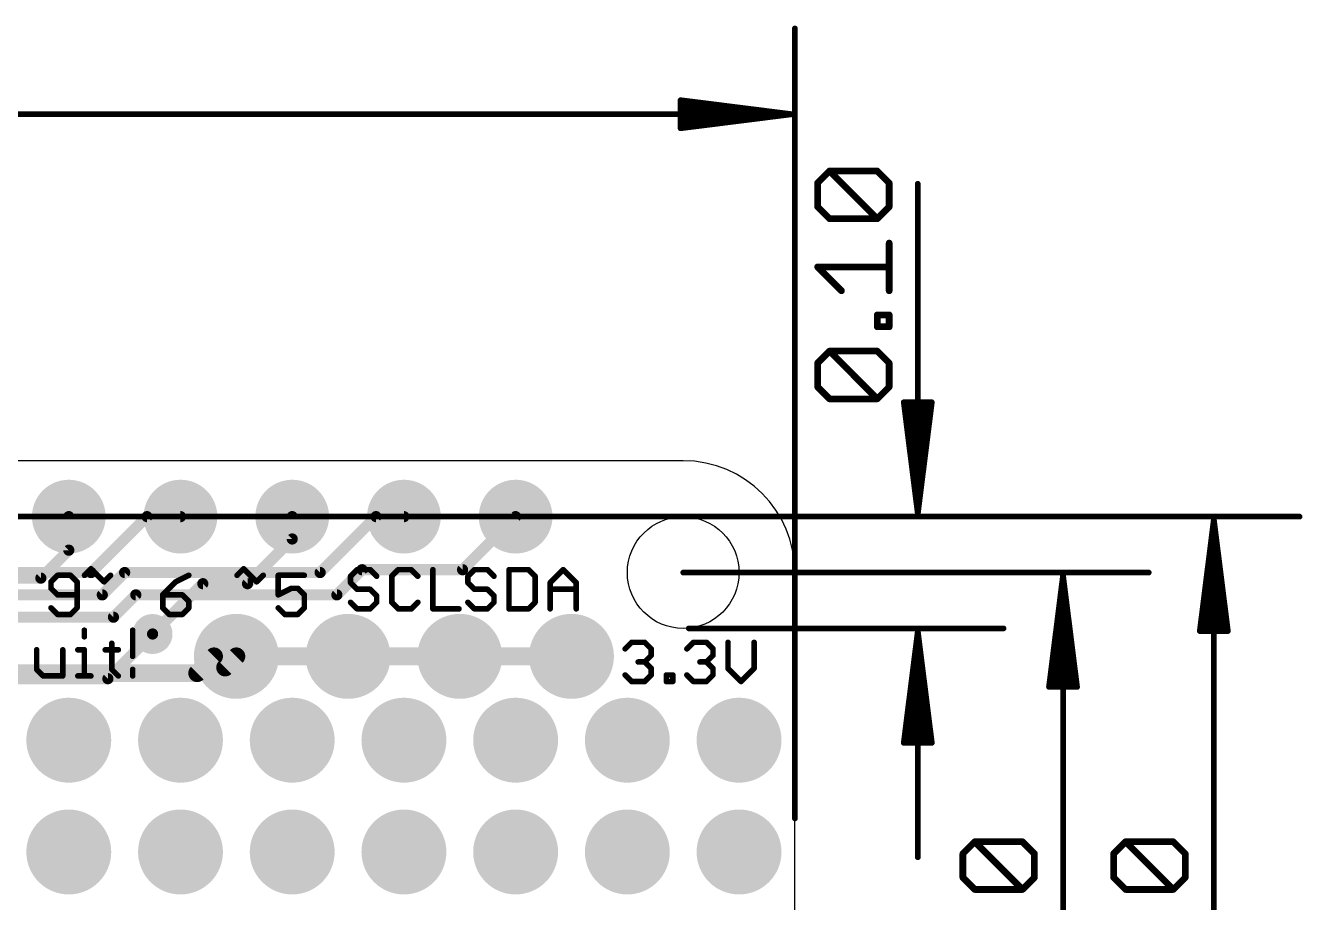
# Model space of a CAD drawing. Extents: x -7.9 to 62.3, y -7.9 to 33.1.
# Drawn here: x 33.31 to 62.34, y 12.82 to 32.75 of the extents above; entities that cross this region are included whole.
import ezdxf

# ---------------------------------------------------------------- set-up
doc = ezdxf.new("R2010")
doc.units = 0
for name, color, linetype in [('1', 12, 'CONTINUOUS'), ('16', 132, 'CONTINUOUS'), ('17', 110, 'CONTINUOUS'), ('18', 110, 'CONTINUOUS'), ('20', 53, 'CONTINUOUS'), ('21', 40, 'CONTINUOUS'), ('47', 253, 'CONTINUOUS')]:
    doc.layers.add(name, color=color, linetype=linetype)

# ---------------------------------------------------------------- blocks, each defined once
blk = doc.blocks.new('ROUNDP')
at = {"const_width": 0.5}
blk.add_lwpolyline([(0, -0.25, 1), (0, 0.25, 1), (0, -0.25)], format="xyb", dxfattribs=at)
blk = doc.blocks.new('ROUNDV')
at = {"const_width": 0.5}
blk.add_lwpolyline([(0, -0.25, 1), (0, 0.25, 1), (0, -0.25)], format="xyb", dxfattribs=at)

msp = doc.modelspace()

# ---------------------------------------------------------------- linework, layer by layer
at = {"layer": '1'}
for points, const_width in [([(34.29, 20.828), (34.29, 21.59)], 0.254), ([(39.37, 21.082), (39.37, 21.59)], 0.254), ([(38.354, 20.066), (39.37, 21.082)], 0.254), ([(33.655, 20.193), (34.29, 20.828)], 0.254), ([(28.067, 20.193), (33.655, 20.193)], 0.254), ([(36.195, 18.923), (37.338, 20.066)], 0.254), ([(37.338, 20.066), (38.354, 20.066)], 0.254), ([(37.211, 18.034), (37.592, 18.415)], 0.4064), ([(37.592, 18.415), (38.1, 18.415)], 0.4064), ([(38.1, 18.415), (37.846, 18.161)], 0.4064), ([(38.1, 18.415), (40.64, 18.415)], 0.4064), ([(40.64, 18.415), (43.18, 18.415)], 0.4064), ([(43.18, 18.415), (45.72, 18.415)], 0.4064), ([(29.337, 18.034), (37.211, 18.034)], 0.4064)]:
    msp.add_lwpolyline(points, dxfattribs=dict(at, const_width=const_width))
for points, const_width in [([(34.3535, 21.59, 1), (34.2265, 21.59)], 0.127), ([(39.4335, 21.59, 1), (39.3065, 21.59)], 0.127), ([(39.4149, 21.0371, 1), (39.3251, 21.1269)], 0.127), ([(34.3349, 20.7831, 1), (34.2451, 20.8729)], 0.127), ([(39.3065, 21.082, 1), (39.4335, 21.082)], 0.127), ([(34.2265, 20.828, 1), (34.3535, 20.828)], 0.127), ([(33.6101, 20.2379, 1), (33.6999, 20.1481)], 0.127), ([(33.655, 20.1295, 1), (33.655, 20.2565)], 0.127), ([(37.338, 20.1295, 1), (37.338, 20.0025)], 0.127), ([(37.3829, 20.0211, 1), (37.2931, 20.1109)], 0.127), ([(38.3091, 20.1109, 1), (38.3989, 20.0211)], 0.127), ([(38.354, 20.0025, 1), (38.354, 20.1295)], 0.127), ([(36.1501, 18.9679, 1), (36.2399, 18.8781)], 0.127), ([(37.592, 18.5166, 1), (37.592, 18.3134)], 0.2032), ([(37.6638, 18.3432, 1), (37.5202, 18.4868)], 0.2032), ([(38.1, 18.5166, 1), (38.1, 18.3134)], 0.2032), ([(38.1718, 18.3432, 1), (38.0282, 18.4868)], 0.2032), ([(38.1, 18.3134, 1), (38.1, 18.5166)], 0.2032), ([(40.64, 18.5166, 1), (40.64, 18.3134)], 0.2032), ([(40.64, 18.3134, 1), (40.64, 18.5166)], 0.2032), ([(43.18, 18.5166, 1), (43.18, 18.3134)], 0.2032), ([(43.18, 18.3134, 1), (43.18, 18.5166)], 0.2032), ([(45.72, 18.3134, 1), (45.72, 18.5166)], 0.2032), ([(37.7742, 18.2328, 1), (37.9178, 18.0892)], 0.2032), ([(37.1392, 18.1058, 1), (37.2828, 17.9622)], 0.2032), ([(37.211, 17.9324, 1), (37.211, 18.1356)], 0.2032)]:
    msp.add_lwpolyline(points, format="xyb", dxfattribs=dict(at, const_width=const_width))
at = {"layer": '16', "const_width": 0.254}
for points in [[(36.068, 21.59), (34.798, 20.32)], [(36.068, 21.59), (36.83, 21.59)], [(40.005, 20.32), (41.275, 21.59)], [(41.275, 21.59), (41.91, 21.59)], [(43.2435, 20.3835), (44.45, 21.59)], [(34.798, 20.32), (30.607, 20.32)], [(35.052, 19.812), (35.56, 20.32)], [(35.56, 20.32), (40.005, 20.32)], [(40.386, 19.812), (40.9575, 20.3835)], [(40.9575, 20.3835), (43.2435, 20.3835)], [(30.861, 19.812), (35.052, 19.812)], [(35.306, 19.304), (35.814, 19.812)], [(35.814, 19.812), (40.386, 19.812)], [(31.115, 19.304), (35.306, 19.304)], [(35.179, 17.907), (36.195, 18.923)], [(30.988, 17.907), (35.179, 17.907)]]:
    msp.add_lwpolyline(points, dxfattribs=at)
at = {"layer": '16', "const_width": 0.127}
for points in [[(36.068, 21.6535, 1), (36.068, 21.5265)], [(36.1129, 21.5451, 1), (36.0231, 21.6349)], [(36.83, 21.5265, 1), (36.83, 21.6535)], [(41.275, 21.6535, 1), (41.275, 21.5265)], [(41.3199, 21.5451, 1), (41.2301, 21.6349)], [(41.91, 21.5265, 1), (41.91, 21.6535)], [(44.4949, 21.5451, 1), (44.4051, 21.6349)], [(34.7531, 20.3649, 1), (34.8429, 20.2751)], [(34.798, 20.2565, 1), (34.798, 20.3835)], [(35.56, 20.3835, 1), (35.56, 20.2565)], [(35.6049, 20.2751, 1), (35.5151, 20.3649)], [(39.9601, 20.3649, 1), (40.0499, 20.2751)], [(40.005, 20.2565, 1), (40.005, 20.3835)], [(40.9575, 20.447, 1), (40.9575, 20.32)], [(41.0024, 20.3386, 1), (40.9126, 20.4284)], [(43.1986, 20.4284, 1), (43.2884, 20.3386)], [(43.2435, 20.32, 1), (43.2435, 20.447)], [(35.0071, 19.8569, 1), (35.0969, 19.7671)], [(35.052, 19.7485, 1), (35.052, 19.8755)], [(35.814, 19.8755, 1), (35.814, 19.7485)], [(35.8589, 19.7671, 1), (35.7691, 19.8569)], [(40.3411, 19.8569, 1), (40.4309, 19.7671)], [(40.386, 19.7485, 1), (40.386, 19.8755)], [(35.2611, 19.3489, 1), (35.3509, 19.2591)], [(35.306, 19.2405, 1), (35.306, 19.3675)], [(36.2399, 18.8781, 1), (36.1501, 18.9679)], [(35.1341, 17.9519, 1), (35.2239, 17.8621)], [(35.179, 17.8435, 1), (35.179, 17.9705)]]:
    msp.add_lwpolyline(points, format="xyb", dxfattribs=at)
at = {"layer": '20'}
for p, q in [((48.26, 22.86), (2.54, 22.86)), ((50.8, 2.54), (50.8, 20.32))]:
    msp.add_line(p, q, dxfattribs=at)
msp.add_circle((48.26, 20.32), 1.27, dxfattribs=at)
msp.add_arc((48.26, 20.32), 2.54, 0, 90, dxfattribs=at)
at = {"layer": '21', "const_width": 0.127}
for points in [[(34.6477, 20.2573), (34.796, 20.4056)], [(34.796, 20.4056), (35.0926, 20.109)], [(38.117, 20.2573), (38.2653, 20.4056)], [(38.2653, 20.4056), (38.5619, 20.109)], [(40.8455, 20.3843), (40.6972, 20.236)], [(41.1421, 20.3843), (40.8455, 20.3843)], [(41.2904, 20.236), (41.1421, 20.3843)], [(41.781, 20.3843), (41.6327, 20.236)], [(42.0776, 20.3843), (41.781, 20.3843)], [(42.2259, 20.236), (42.0776, 20.3843)], [(42.5683, 20.3843), (42.5683, 19.4945)], [(43.5125, 20.3843), (43.3642, 20.236)], [(43.8091, 20.3843), (43.5125, 20.3843)], [(43.9574, 20.236), (43.8091, 20.3843)], [(44.2997, 20.3843), (44.2997, 19.4945)], [(44.7446, 20.3843), (44.2997, 20.3843)], [(44.8929, 20.236), (44.7446, 20.3843)], [(45.2353, 20.0877), (45.5318, 20.3843)], [(45.5318, 20.3843), (45.8284, 20.0877)], [(34.034, 20.2573), (33.8857, 20.109)], [(33.8857, 20.109), (33.8857, 19.9607)], [(34.3306, 20.2573), (34.034, 20.2573)], [(34.4789, 20.109), (34.3306, 20.2573)], [(34.4789, 19.5158), (34.4789, 20.109)], [(35.0926, 20.109), (35.2409, 20.2573)], [(36.7223, 20.109), (36.4257, 19.8124)], [(37.0189, 20.2573), (36.7223, 20.109)], [(38.5619, 20.109), (38.7102, 20.2573)], [(39.6457, 20.2573), (39.0525, 20.2573)], [(39.0525, 20.2573), (39.0525, 19.8124)], [(40.6972, 20.236), (40.6972, 20.0877)], [(40.6972, 20.0877), (40.8455, 19.9394)], [(41.6327, 20.236), (41.6327, 19.6428)], [(43.3642, 20.236), (43.3642, 20.0877)], [(43.3642, 20.0877), (43.5125, 19.9394)], [(44.8929, 19.6428), (44.8929, 20.236)], [(45.2353, 19.4945), (45.2353, 20.0877)], [(45.8284, 20.0877), (45.8284, 19.4945)], [(33.8857, 19.9607), (34.034, 19.8124)], [(34.034, 19.8124), (34.4789, 19.8124)], [(36.4257, 19.8124), (36.4257, 19.5158)], [(36.8706, 19.8124), (36.4257, 19.8124)], [(37.0189, 19.6641), (36.8706, 19.8124)], [(39.0525, 19.8124), (39.3491, 19.9607)], [(39.3491, 19.9607), (39.4974, 19.9607)], [(39.4974, 19.9607), (39.6457, 19.8124)], [(39.6457, 19.8124), (39.6457, 19.5158)], [(40.8455, 19.9394), (41.1421, 19.9394)], [(41.1421, 19.9394), (41.2904, 19.7911)], [(41.2904, 19.7911), (41.2904, 19.6428)], [(43.5125, 19.9394), (43.8091, 19.9394)], [(43.8091, 19.9394), (43.9574, 19.7911)], [(43.9574, 19.7911), (43.9574, 19.6428)], [(45.2353, 19.9394), (45.8284, 19.9394)], [(33.8857, 19.5158), (34.034, 19.3675)], [(34.3306, 19.3675), (34.4789, 19.5158)], [(36.4257, 19.5158), (36.574, 19.3675)], [(36.8706, 19.3675), (37.0189, 19.5158)], [(37.0189, 19.5158), (37.0189, 19.6641)], [(39.2008, 19.3675), (39.0525, 19.5158)], [(39.6457, 19.5158), (39.4974, 19.3675)], [(40.8455, 19.4945), (40.6972, 19.6428)], [(41.1421, 19.4945), (40.8455, 19.4945)], [(41.2904, 19.6428), (41.1421, 19.4945)], [(41.6327, 19.6428), (41.781, 19.4945)], [(41.781, 19.4945), (42.0776, 19.4945)], [(42.0776, 19.4945), (42.2259, 19.6428)], [(42.5683, 19.4945), (43.1614, 19.4945)], [(43.5125, 19.4945), (43.3642, 19.6428)], [(43.8091, 19.4945), (43.5125, 19.4945)], [(43.9574, 19.6428), (43.8091, 19.4945)], [(44.2997, 19.4945), (44.7446, 19.4945)], [(44.7446, 19.4945), (44.8929, 19.6428)], [(34.034, 19.3675), (34.3306, 19.3675)], [(36.574, 19.3675), (36.8706, 19.3675)], [(39.4974, 19.3675), (39.2008, 19.3675)], [(34.6439, 19.0086), (34.6439, 18.8603)], [(35.7429, 19.0086), (35.7429, 18.4154)], [(33.5601, 18.5637), (33.5601, 18.1188)], [(34.1532, 17.9705), (34.1532, 18.5637)], [(34.4956, 18.5637), (34.6439, 18.5637)], [(34.6439, 18.5637), (34.6439, 17.9705)], [(35.1193, 18.5637), (35.4158, 18.5637)], [(35.2675, 18.712), (35.2675, 18.1188)], [(46.9403, 18.585), (47.0886, 18.7333)], [(47.0886, 18.7333), (47.3852, 18.7333)], [(47.3852, 18.7333), (47.5335, 18.585)], [(47.5335, 18.585), (47.5335, 18.4367)], [(48.3436, 18.585), (48.4919, 18.7333)], [(48.4919, 18.7333), (48.7885, 18.7333)], [(48.7885, 18.7333), (48.9368, 18.585)], [(48.9368, 18.585), (48.9368, 18.4367)], [(49.2791, 18.7333), (49.2791, 18.1401)], [(49.8723, 18.1401), (49.8723, 18.7333)], [(47.3852, 18.2884), (47.2369, 18.2884)], [(47.5335, 18.4367), (47.3852, 18.2884)], [(47.3852, 18.2884), (47.5335, 18.1401)], [(48.7885, 18.2884), (48.6402, 18.2884)], [(48.9368, 18.4367), (48.7885, 18.2884)], [(48.7885, 18.2884), (48.9368, 18.1401)], [(33.5601, 18.1188), (33.7083, 17.9705)], [(33.7083, 17.9705), (34.1532, 17.9705)], [(34.4956, 17.9705), (34.7922, 17.9705)], [(35.2675, 18.1188), (35.4158, 17.9705)], [(35.7429, 18.1188), (35.7429, 17.9705)], [(47.0886, 17.8435), (46.9403, 17.9918)], [(47.5335, 17.9918), (47.3852, 17.8435)], [(47.5335, 18.1401), (47.5335, 17.9918)], [(47.8759, 17.8435), (47.8759, 17.9918)], [(47.8759, 17.9918), (48.0242, 17.9918)], [(48.0242, 17.9918), (48.0242, 17.8435)], [(48.4919, 17.8435), (48.3436, 17.9918)], [(48.9368, 17.9918), (48.7885, 17.8435)], [(48.9368, 18.1401), (48.9368, 17.9918)], [(49.2791, 18.1401), (49.5757, 17.8435)], [(49.5757, 17.8435), (49.8723, 18.1401)], [(47.3852, 17.8435), (47.0886, 17.8435)], [(48.0242, 17.8435), (47.8759, 17.8435)], [(48.7885, 17.8435), (48.4919, 17.8435)]]:
    msp.add_lwpolyline(points, dxfattribs=at)
at = {"layer": '21', "const_width": 0.0635}
for points in [[(34.8185, 20.428, 1), (34.7736, 20.3831)], [(34.8185, 20.3831, 1), (34.7736, 20.428)], [(38.2877, 20.428, 1), (38.2428, 20.3831)], [(38.2877, 20.3831, 1), (38.2428, 20.428)], [(40.8455, 20.416, 1), (40.8455, 20.3525)], [(40.868, 20.3618, 1), (40.8231, 20.4067)], [(41.1646, 20.4067, 1), (41.1196, 20.3618)], [(41.1421, 20.3525, 1), (41.1421, 20.416)], [(41.781, 20.416, 1), (41.781, 20.3525)], [(41.8035, 20.3618, 1), (41.7586, 20.4067)], [(42.1001, 20.4067, 1), (42.0552, 20.3618)], [(42.0776, 20.3525, 1), (42.0776, 20.416)], [(42.6, 20.3843, 1), (42.5365, 20.3843)], [(43.5125, 20.416, 1), (43.5125, 20.3525)], [(43.535, 20.3618, 1), (43.4901, 20.4067)], [(43.8316, 20.4067, 1), (43.7866, 20.3618)], [(43.8091, 20.3525, 1), (43.8091, 20.416)], [(44.3315, 20.3843, 1), (44.268, 20.3843)], [(44.2997, 20.416, 1), (44.2997, 20.3525)], [(44.7671, 20.4067, 1), (44.7222, 20.3618)], [(44.7446, 20.3525, 1), (44.7446, 20.416)], [(45.5543, 20.4067, 1), (45.5094, 20.3618)], [(45.5543, 20.3618, 1), (45.5094, 20.4067)], [(33.9175, 20.109, 1), (33.854, 20.109)], [(33.8633, 20.1314, 1), (33.9082, 20.0865)], [(34.034, 20.289, 1), (34.034, 20.2255)], [(34.0565, 20.2348, 1), (34.0116, 20.2797)], [(34.3531, 20.2797, 1), (34.3082, 20.2348)], [(34.3306, 20.2255, 1), (34.3306, 20.289)], [(34.5107, 20.109, 1), (34.4472, 20.109)], [(34.4565, 20.0865, 1), (34.5014, 20.1314)], [(34.6253, 20.2797, 1), (34.6702, 20.2348)], [(35.0702, 20.1314, 1), (35.1151, 20.0865)], [(35.0702, 20.0865, 1), (35.1151, 20.1314)], [(35.2634, 20.2348, 1), (35.2185, 20.2797)], [(36.7081, 20.1374, 1), (36.7365, 20.0806)], [(36.7448, 20.0865, 1), (36.6999, 20.1314)], [(37.0331, 20.2289, 1), (37.0047, 20.2857)], [(38.0945, 20.2797, 1), (38.1394, 20.2348)], [(38.5394, 20.1314, 1), (38.5843, 20.0865)], [(38.5394, 20.0865, 1), (38.5843, 20.1314)], [(38.7326, 20.2348, 1), (38.6877, 20.2797)], [(39.0843, 20.2573, 1), (39.0207, 20.2573)], [(39.0525, 20.289, 1), (39.0525, 20.2255)], [(39.6457, 20.2255, 1), (39.6457, 20.289)], [(40.729, 20.236, 1), (40.6655, 20.236)], [(40.6655, 20.0877, 1), (40.729, 20.0877)], [(40.6748, 20.2584, 1), (40.7197, 20.2135)], [(40.7197, 20.1101, 1), (40.6748, 20.0652)], [(41.2679, 20.2135, 1), (41.3128, 20.2584)], [(41.6645, 20.236, 1), (41.601, 20.236)], [(41.6103, 20.2584, 1), (41.6552, 20.2135)], [(42.2035, 20.2135, 1), (42.2484, 20.2584)], [(43.396, 20.236, 1), (43.3325, 20.236)], [(43.3325, 20.0877, 1), (43.396, 20.0877)], [(43.3418, 20.2584, 1), (43.3867, 20.2135)], [(43.3867, 20.1101, 1), (43.3418, 20.0652)], [(43.9349, 20.2135, 1), (43.9798, 20.2584)], [(44.9247, 20.236, 1), (44.8612, 20.236)], [(44.8705, 20.2135, 1), (44.9154, 20.2584)], [(45.267, 20.0877, 1), (45.2035, 20.0877)], [(45.2128, 20.1101, 1), (45.2577, 20.0652)], [(45.8602, 20.0877, 1), (45.7967, 20.0877)], [(45.806, 20.0652, 1), (45.8509, 20.1101)], [(33.854, 19.9607, 1), (33.9175, 19.9607)], [(33.9082, 19.9831, 1), (33.8633, 19.9382)], [(34.034, 19.8441, 1), (34.034, 19.7806)], [(34.0116, 19.7899, 1), (34.0565, 19.8348)], [(34.4789, 19.7806, 1), (34.4789, 19.8441)], [(36.4575, 19.8124, 1), (36.394, 19.8124)], [(36.4257, 19.8441, 1), (36.4257, 19.7806)], [(36.4033, 19.8348, 1), (36.4482, 19.7899)], [(36.8931, 19.8348, 1), (36.8482, 19.7899)], [(36.8706, 19.7806, 1), (36.8706, 19.8441)], [(39.0207, 19.8124, 1), (39.0843, 19.8124)], [(39.0383, 19.8408, 1), (39.0667, 19.784)], [(39.3491, 19.9924, 1), (39.3491, 19.9289)], [(39.3633, 19.9323, 1), (39.3349, 19.9891)], [(39.5198, 19.9831, 1), (39.4749, 19.9382)], [(39.4974, 19.9289, 1), (39.4974, 19.9924)], [(39.6774, 19.8124, 1), (39.6139, 19.8124)], [(39.6232, 19.7899, 1), (39.6681, 19.8348)], [(40.8455, 19.9711, 1), (40.8455, 19.9076)], [(40.8231, 19.9169, 1), (40.868, 19.9618)], [(41.1646, 19.9618, 1), (41.1196, 19.9169)], [(41.1421, 19.9076, 1), (41.1421, 19.9711)], [(41.3221, 19.7911, 1), (41.2586, 19.7911)], [(41.2679, 19.7686, 1), (41.3128, 19.8135)], [(43.5125, 19.9711, 1), (43.5125, 19.9076)], [(43.4901, 19.9169, 1), (43.535, 19.9618)], [(43.8316, 19.9618, 1), (43.7866, 19.9169)], [(43.8091, 19.9076, 1), (43.8091, 19.9711)], [(43.9891, 19.7911, 1), (43.9256, 19.7911)], [(43.9349, 19.7686, 1), (43.9798, 19.8135)], [(45.2353, 19.9711, 1), (45.2353, 19.9076)], [(45.8284, 19.9076, 1), (45.8284, 19.9711)], [(33.9082, 19.5382, 1), (33.8633, 19.4933)], [(34.4472, 19.5158, 1), (34.5107, 19.5158)], [(34.5014, 19.4933, 1), (34.4565, 19.5382)], [(36.394, 19.5158, 1), (36.4575, 19.5158)], [(36.4482, 19.5382, 1), (36.4033, 19.4933)], [(37.0507, 19.6641, 1), (36.9872, 19.6641)], [(36.9872, 19.5158, 1), (37.0507, 19.5158)], [(36.9965, 19.6416, 1), (37.0414, 19.6865)], [(37.0414, 19.4933, 1), (36.9965, 19.5382)], [(39.075, 19.5382, 1), (39.03, 19.4933)], [(39.6139, 19.5158, 1), (39.6774, 19.5158)], [(39.6681, 19.4933, 1), (39.6232, 19.5382)], [(40.7197, 19.6652, 1), (40.6748, 19.6203)], [(40.8455, 19.5263, 1), (40.8455, 19.4628)], [(40.8231, 19.472, 1), (40.868, 19.517)], [(41.1196, 19.517, 1), (41.1646, 19.472)], [(41.1421, 19.4628, 1), (41.1421, 19.5263)], [(41.2586, 19.6428, 1), (41.3221, 19.6428)], [(41.3128, 19.6203, 1), (41.2679, 19.6652)], [(41.601, 19.6428, 1), (41.6645, 19.6428)], [(41.6552, 19.6652, 1), (41.6103, 19.6203)], [(41.781, 19.5263, 1), (41.781, 19.4628)], [(41.7586, 19.472, 1), (41.8035, 19.517)], [(42.0552, 19.517, 1), (42.1001, 19.472)], [(42.0776, 19.4628, 1), (42.0776, 19.5263)], [(42.2484, 19.6203, 1), (42.2035, 19.6652)], [(42.5365, 19.4945, 1), (42.6, 19.4945)], [(42.5683, 19.5263, 1), (42.5683, 19.4628)], [(43.1614, 19.4628, 1), (43.1614, 19.5263)], [(43.3867, 19.6652, 1), (43.3418, 19.6203)], [(43.5125, 19.5263, 1), (43.5125, 19.4628)], [(43.4901, 19.472, 1), (43.535, 19.517)], [(43.7866, 19.517, 1), (43.8316, 19.472)], [(43.8091, 19.4628, 1), (43.8091, 19.5263)], [(43.9256, 19.6428, 1), (43.9891, 19.6428)], [(43.9798, 19.6203, 1), (43.9349, 19.6652)], [(44.2997, 19.5263, 1), (44.2997, 19.4628)], [(44.268, 19.4945, 1), (44.3315, 19.4945)], [(44.7222, 19.517, 1), (44.7671, 19.472)], [(44.7446, 19.4628, 1), (44.7446, 19.5263)], [(44.8612, 19.6428, 1), (44.9247, 19.6428)], [(44.9154, 19.6203, 1), (44.8705, 19.6652)], [(45.2035, 19.4945, 1), (45.267, 19.4945)], [(45.7967, 19.4945, 1), (45.8602, 19.4945)], [(34.034, 19.3992, 1), (34.034, 19.3358)], [(34.0116, 19.345, 1), (34.0565, 19.39)], [(34.3082, 19.39, 1), (34.3531, 19.345)], [(34.3306, 19.3358, 1), (34.3306, 19.3992)], [(36.574, 19.3992, 1), (36.574, 19.3358)], [(36.5516, 19.345, 1), (36.5965, 19.39)], [(36.8482, 19.39, 1), (36.8931, 19.345)], [(36.8706, 19.3358, 1), (36.8706, 19.3992)], [(39.2008, 19.3992, 1), (39.2008, 19.3358)], [(39.1783, 19.345, 1), (39.2232, 19.39)], [(39.4749, 19.39, 1), (39.5198, 19.345)], [(39.4974, 19.3358, 1), (39.4974, 19.3992)], [(34.6756, 19.0086, 1), (34.6121, 19.0086)], [(34.6121, 18.8603, 1), (34.6756, 18.8603)], [(35.7747, 19.0086, 1), (35.7112, 19.0086)], [(33.5918, 18.5637, 1), (33.5283, 18.5637)], [(34.185, 18.5637, 1), (34.1215, 18.5637)], [(34.4956, 18.5954, 1), (34.4956, 18.5319)], [(34.6756, 18.5637, 1), (34.6121, 18.5637)], [(34.6439, 18.5319, 1), (34.6439, 18.5954)], [(35.1193, 18.5954, 1), (35.1193, 18.5319)], [(35.2993, 18.712, 1), (35.2358, 18.712)], [(35.4158, 18.5319, 1), (35.4158, 18.5954)], [(46.9179, 18.6074, 1), (46.9628, 18.5625)], [(47.0886, 18.765, 1), (47.0886, 18.7015)], [(47.1111, 18.7108, 1), (47.0662, 18.7557)], [(47.4077, 18.7557, 1), (47.3628, 18.7108)], [(47.3852, 18.7015, 1), (47.3852, 18.765)], [(47.5653, 18.585, 1), (47.5018, 18.585)], [(47.5111, 18.5625, 1), (47.556, 18.6074)], [(48.3212, 18.6074, 1), (48.3661, 18.5625)], [(48.4919, 18.765, 1), (48.4919, 18.7015)], [(48.5144, 18.7108, 1), (48.4695, 18.7557)], [(48.811, 18.7557, 1), (48.766, 18.7108)], [(48.7885, 18.7015, 1), (48.7885, 18.765)], [(48.9685, 18.585, 1), (48.905, 18.585)], [(48.9143, 18.5625, 1), (48.9592, 18.6074)], [(49.3109, 18.7333, 1), (49.2474, 18.7333)], [(49.9041, 18.7333, 1), (49.8406, 18.7333)], [(35.7112, 18.4154, 1), (35.7747, 18.4154)], [(47.2369, 18.3201, 1), (47.2369, 18.2566)], [(47.4077, 18.3108, 1), (47.3628, 18.2659)], [(47.3628, 18.3108, 1), (47.4077, 18.2659)], [(47.3852, 18.2566, 1), (47.3852, 18.3201)], [(47.5018, 18.4367, 1), (47.5653, 18.4367)], [(47.556, 18.4142, 1), (47.5111, 18.4591)], [(48.6402, 18.3201, 1), (48.6402, 18.2566)], [(48.811, 18.3108, 1), (48.766, 18.2659)], [(48.766, 18.3108, 1), (48.811, 18.2659)], [(48.7885, 18.2566, 1), (48.7885, 18.3201)], [(48.905, 18.4367, 1), (48.9685, 18.4367)], [(48.9592, 18.4142, 1), (48.9143, 18.4591)], [(33.5283, 18.1188, 1), (33.5918, 18.1188)], [(33.5825, 18.1412, 1), (33.5376, 18.0963)], [(33.7083, 18.0023, 1), (33.7083, 17.9388)], [(33.6859, 17.948, 1), (33.7308, 17.993)], [(34.1215, 17.9705, 1), (34.185, 17.9705)], [(34.1532, 17.9388, 1), (34.1532, 18.0023)], [(34.4956, 18.0023, 1), (34.4956, 17.9388)], [(34.6121, 17.9705, 1), (34.6756, 17.9705)], [(34.7922, 17.9388, 1), (34.7922, 18.0023)], [(35.2358, 18.1188, 1), (35.2993, 18.1188)], [(35.29, 18.1412, 1), (35.2451, 18.0963)], [(35.3934, 17.948, 1), (35.4383, 17.993)], [(35.7747, 18.1188, 1), (35.7112, 18.1188)], [(35.7112, 17.9705, 1), (35.7747, 17.9705)], [(46.9628, 18.0142, 1), (46.9179, 17.9693)], [(47.5653, 18.1401, 1), (47.5018, 18.1401)], [(47.5018, 17.9918, 1), (47.5653, 17.9918)], [(47.5111, 18.1176, 1), (47.556, 18.1625)], [(47.556, 17.9693, 1), (47.5111, 18.0142)], [(47.9076, 17.9918, 1), (47.8441, 17.9918)], [(47.8759, 18.0235, 1), (47.8759, 17.96)], [(48.0559, 17.9918, 1), (47.9924, 17.9918)], [(48.0242, 17.96, 1), (48.0242, 18.0235)], [(48.3661, 18.0142, 1), (48.3212, 17.9693)], [(48.9685, 18.1401, 1), (48.905, 18.1401)], [(48.905, 17.9918, 1), (48.9685, 17.9918)], [(48.9143, 18.1176, 1), (48.9592, 18.1625)], [(48.9592, 17.9693, 1), (48.9143, 18.0142)], [(49.2474, 18.1401, 1), (49.3109, 18.1401)], [(49.3016, 18.1625, 1), (49.2567, 18.1176)], [(49.8406, 18.1401, 1), (49.9041, 18.1401)], [(49.8948, 18.1176, 1), (49.8499, 18.1625)], [(47.0886, 17.8753, 1), (47.0886, 17.8118)], [(47.0662, 17.821, 1), (47.1111, 17.866)], [(47.3628, 17.866, 1), (47.4077, 17.821)], [(47.3852, 17.8118, 1), (47.3852, 17.8753)], [(47.8441, 17.8435, 1), (47.9076, 17.8435)], [(47.8759, 17.8753, 1), (47.8759, 17.8118)], [(47.9924, 17.8435, 1), (48.0559, 17.8435)], [(48.0242, 17.8118, 1), (48.0242, 17.8753)], [(48.4919, 17.8753, 1), (48.4919, 17.8118)], [(48.4695, 17.821, 1), (48.5144, 17.866)], [(48.766, 17.866, 1), (48.811, 17.821)], [(48.7885, 17.8118, 1), (48.7885, 17.8753)], [(49.5533, 17.866, 1), (49.5982, 17.821)], [(49.5533, 17.821, 1), (49.5982, 17.866)]]:
    msp.add_lwpolyline(points, format="xyb", dxfattribs=at)
at = {"layer": '47'}
for points, const_width in [([(50.8, 14.732), (50.8, 32.684)], 0.13), ([(50.735, 30.734), (48.2, 31.0532)], 0.13), ([(48.2, 31.0532), (48.2, 30.4148)], 0.13), ([(0.065, 30.734), (50.735, 30.734)], 0.13), ([(50.735, 30.734), (48.2, 30.994)], 0.13), ([(50.735, 30.734), (48.2, 30.864)], 0.13), ([(48.2, 30.4148), (50.735, 30.734)], 0.13), ([(48.2, 30.604), (50.735, 30.734)], 0.13), ([(48.2, 30.474), (50.735, 30.734)], 0.13), ([(51.3163, 29.1726), (51.5875, 29.4438)], 0.1524), ([(51.5875, 29.4438), (52.6721, 29.4438)], 0.1524), ([(52.6721, 28.3591), (51.5875, 29.4438)], 0.1524), ([(52.6721, 29.4438), (52.9433, 29.1726)], 0.1524), ([(51.3163, 28.6303), (51.3163, 29.1726)], 0.1524), ([(52.9433, 29.1726), (52.9433, 28.6303)], 0.1524), ([(53.594, 21.655), (53.594, 29.1528)], 0.13), ([(51.5875, 28.3591), (51.3163, 28.6303)], 0.1524), ([(52.9433, 28.6303), (52.6721, 28.3591)], 0.1524), ([(52.6721, 28.3591), (51.5875, 28.3591)], 0.1524), ([(52.9433, 26.7219), (52.9433, 27.8066)], 0.1524), ([(51.8586, 26.7219), (51.3163, 27.2643)], 0.1524), ([(51.3163, 27.2643), (52.9433, 27.2643)], 0.1524), ([(52.6721, 25.9034), (52.6721, 26.1745)], 0.1524), ([(52.6721, 26.1745), (52.9433, 26.1745)], 0.1524), ([(52.9433, 26.1745), (52.9433, 25.9034)], 0.1524), ([(52.9433, 25.9034), (52.6721, 25.9034)], 0.1524), ([(51.3163, 25.0797), (51.5875, 25.3509)], 0.1524), ([(51.5875, 25.3509), (52.6721, 25.3509)], 0.1524), ([(52.6721, 24.2662), (51.5875, 25.3509)], 0.1524), ([(52.6721, 25.3509), (52.9433, 25.0797)], 0.1524), ([(51.3163, 24.5374), (51.3163, 25.0797)], 0.1524), ([(52.9433, 25.0797), (52.9433, 24.5374)], 0.1524), ([(51.5875, 24.2662), (51.3163, 24.5374)], 0.1524), ([(52.9433, 24.5374), (52.6721, 24.2662)], 0.1524), ([(52.6721, 24.2662), (51.5875, 24.2662)], 0.1524), ([(53.594, 21.655), (53.2748, 24.19)], 0.13), ([(53.2748, 24.19), (53.9132, 24.19)], 0.13), ([(53.594, 21.655), (53.334, 24.19)], 0.13), ([(53.594, 21.655), (53.464, 24.19)], 0.13), ([(53.9132, 24.19), (53.594, 21.655)], 0.13), ([(53.724, 24.19), (53.594, 21.655)], 0.13), ([(53.854, 24.19), (53.594, 21.655)], 0.13), ([(30.48, 21.59), (62.275, 21.59)], 0.13), ([(48.26, 21.59), (55.544, 21.59)], 0.13), ([(60.325, 21.525), (60.0058, 18.99)], 0.13), ([(60.325, 21.525), (60.065, 18.99)], 0.13), ([(60.325, 21.525), (60.195, 18.99)], 0.13), ([(60.325, 21.525), (60.325, 1.335)], 0.13), ([(60.6442, 18.99), (60.325, 21.525)], 0.13), ([(60.455, 18.99), (60.325, 21.525)], 0.13), ([(60.585, 18.99), (60.325, 21.525)], 0.13), ([(48.26, 20.32), (58.846, 20.32)], 0.13), ([(56.896, 20.255), (56.5768, 17.72)], 0.13), ([(56.896, 20.255), (56.636, 17.72)], 0.13), ([(56.896, 20.255), (56.766, 17.72)], 0.13), ([(56.896, 2.605), (56.896, 20.255)], 0.13), ([(57.2152, 17.72), (56.896, 20.255)], 0.13), ([(57.026, 17.72), (56.896, 20.255)], 0.13), ([(57.156, 17.72), (56.896, 20.255)], 0.13), ([(48.387, 19.05), (55.544, 19.05)], 0.13), ([(53.594, 18.985), (53.2748, 16.45)], 0.13), ([(53.594, 18.985), (53.334, 16.45)], 0.13), ([(53.594, 18.985), (53.464, 16.45)], 0.13), ([(53.594, 18.985), (53.594, 13.85)], 0.13), ([(53.9132, 16.45), (53.594, 18.985)], 0.13), ([(53.724, 16.45), (53.594, 18.985)], 0.13), ([(53.854, 16.45), (53.594, 18.985)], 0.13), ([(60.0058, 18.99), (60.6442, 18.99)], 0.13), ([(56.5768, 17.72), (57.2152, 17.72)], 0.13), ([(53.2748, 16.45), (53.9132, 16.45)], 0.13), ([(54.6183, 13.9312), (54.8895, 14.2024)], 0.1524), ([(54.8895, 14.2024), (55.9741, 14.2024)], 0.1524), ([(55.9741, 13.1177), (54.8895, 14.2024)], 0.1524), ([(55.9741, 14.2024), (56.2453, 13.9312)], 0.1524), ([(58.0473, 13.9312), (58.3185, 14.2024)], 0.1524), ([(58.3185, 14.2024), (59.4031, 14.2024)], 0.1524), ([(59.4031, 13.1177), (58.3185, 14.2024)], 0.1524), ([(59.4031, 14.2024), (59.6743, 13.9312)], 0.1524), ([(54.6183, 13.3889), (54.6183, 13.9312)], 0.1524), ([(56.2453, 13.9312), (56.2453, 13.3889)], 0.1524), ([(58.0473, 13.3889), (58.0473, 13.9312)], 0.1524), ([(59.6743, 13.9312), (59.6743, 13.3889)], 0.1524), ([(54.8895, 13.1177), (54.6183, 13.3889)], 0.1524), ([(56.2453, 13.3889), (55.9741, 13.1177)], 0.1524), ([(58.3185, 13.1177), (58.0473, 13.3889)], 0.1524), ([(59.6743, 13.3889), (59.4031, 13.1177)], 0.1524), ([(55.9741, 13.1177), (54.8895, 13.1177)], 0.1524), ([(59.4031, 13.1177), (58.3185, 13.1177)], 0.1524)]:
    msp.add_lwpolyline(points, dxfattribs=dict(at, const_width=const_width))
for points, const_width in [([(50.8325, 32.684, 1), (50.7675, 32.684)], 0.065), ([(48.2041, 31.0855, 1), (48.1959, 31.021)], 0.065), ([(48.2325, 31.0532, 1), (48.1675, 31.0532)], 0.065), ([(48.2033, 31.0263, 1), (48.1967, 30.9617)], 0.065), ([(48.2017, 30.8965, 1), (48.1983, 30.8315)], 0.065), ([(50.7391, 30.7018, 1), (50.7309, 30.7662)], 0.065), ([(50.7309, 30.7018, 1), (50.7391, 30.7662)], 0.065), ([(50.7383, 30.7017, 1), (50.7317, 30.7663)], 0.065), ([(50.7317, 30.7017, 1), (50.7383, 30.7663)], 0.065), ([(50.7333, 30.7015, 1), (50.7367, 30.7665)], 0.065), ([(50.7367, 30.7015, 1), (50.7333, 30.7665)], 0.065), ([(50.735, 30.7015, 1), (50.735, 30.7665)], 0.065), ([(48.1983, 30.6365, 1), (48.2017, 30.5715)], 0.065), ([(48.1967, 30.5063, 1), (48.2033, 30.4417)], 0.065), ([(48.1959, 30.447, 1), (48.2041, 30.3825)], 0.065), ([(48.1675, 30.4148, 1), (48.2325, 30.4148)], 0.065), ([(51.6144, 29.4707, 1), (51.5605, 29.4168)], 0.0762), ([(51.5875, 29.4819, 1), (51.5875, 29.4057)], 0.0762), ([(51.6144, 29.4168, 1), (51.5605, 29.4707)], 0.0762), ([(52.6991, 29.4707, 1), (52.6452, 29.4168)], 0.0762), ([(52.6721, 29.4057, 1), (52.6721, 29.4819)], 0.0762), ([(51.3544, 29.1726, 1), (51.2782, 29.1726)], 0.0762), ([(51.2894, 29.1995, 1), (51.3433, 29.1456)], 0.0762), ([(52.9814, 29.1726, 1), (52.9052, 29.1726)], 0.0762), ([(52.9164, 29.1456, 1), (52.9702, 29.1995)], 0.0762), ([(53.6265, 29.1528, 1), (53.5615, 29.1528)], 0.065), ([(51.3433, 28.6572, 1), (51.2894, 28.6033)], 0.0762), ([(51.2782, 28.6303, 1), (51.3544, 28.6303)], 0.0762), ([(52.9052, 28.6303, 1), (52.9814, 28.6303)], 0.0762), ([(52.9702, 28.6033, 1), (52.9164, 28.6572)], 0.0762), ([(51.5875, 28.3972, 1), (51.5875, 28.321)], 0.0762), ([(51.5605, 28.3321, 1), (51.6144, 28.386)], 0.0762), ([(52.6452, 28.386, 1), (52.6991, 28.3321)], 0.0762), ([(52.6452, 28.3321, 1), (52.6991, 28.386)], 0.0762), ([(52.6721, 28.321, 1), (52.6721, 28.3972)], 0.0762), ([(52.9814, 27.8066, 1), (52.9052, 27.8066)], 0.0762), ([(51.3433, 27.2912, 1), (51.2894, 27.2373)], 0.0762), ([(51.3163, 27.3024, 1), (51.3163, 27.2262)], 0.0762), ([(52.9433, 27.2262, 1), (52.9433, 27.3024)], 0.0762), ([(51.8317, 26.695, 1), (51.8856, 26.7489)], 0.0762), ([(52.9052, 26.7219, 1), (52.9814, 26.7219)], 0.0762), ([(52.7102, 26.1745, 1), (52.634, 26.1745)], 0.0762), ([(52.6721, 26.2126, 1), (52.6721, 26.1364)], 0.0762), ([(52.9814, 26.1745, 1), (52.9052, 26.1745)], 0.0762), ([(52.9433, 26.1364, 1), (52.9433, 26.2126)], 0.0762), ([(52.6721, 25.9415, 1), (52.6721, 25.8653)], 0.0762), ([(52.634, 25.9034, 1), (52.7102, 25.9034)], 0.0762), ([(52.9052, 25.9034, 1), (52.9814, 25.9034)], 0.0762), ([(52.9433, 25.8653, 1), (52.9433, 25.9415)], 0.0762), ([(51.6144, 25.3778, 1), (51.5605, 25.3239)], 0.0762), ([(51.5875, 25.389, 1), (51.5875, 25.3128)], 0.0762), ([(51.6144, 25.3239, 1), (51.5605, 25.3778)], 0.0762), ([(52.6991, 25.3778, 1), (52.6452, 25.3239)], 0.0762), ([(52.6721, 25.3128, 1), (52.6721, 25.389)], 0.0762), ([(51.3544, 25.0797, 1), (51.2782, 25.0797)], 0.0762), ([(51.2894, 25.1066, 1), (51.3433, 25.0528)], 0.0762), ([(52.9814, 25.0797, 1), (52.9052, 25.0797)], 0.0762), ([(52.9164, 25.0528, 1), (52.9702, 25.1066)], 0.0762), ([(51.3433, 24.5643, 1), (51.2894, 24.5104)], 0.0762), ([(51.2782, 24.5374, 1), (51.3544, 24.5374)], 0.0762), ([(52.9052, 24.5374, 1), (52.9814, 24.5374)], 0.0762), ([(52.9702, 24.5104, 1), (52.9164, 24.5643)], 0.0762), ([(51.5875, 24.3043, 1), (51.5875, 24.2281)], 0.0762), ([(51.5605, 24.2393, 1), (51.6144, 24.2931)], 0.0762), ([(52.6452, 24.2931, 1), (52.6991, 24.2393)], 0.0762), ([(52.6452, 24.2393, 1), (52.6991, 24.2931)], 0.0762), ([(52.6721, 24.2281, 1), (52.6721, 24.3043)], 0.0762), ([(53.307, 24.1941, 1), (53.2425, 24.1859)], 0.065), ([(53.2748, 24.2225, 1), (53.2748, 24.1575)], 0.065), ([(53.3663, 24.1933, 1), (53.3017, 24.1867)], 0.065), ([(53.4965, 24.1917, 1), (53.4315, 24.1883)], 0.065), ([(53.7565, 24.1883, 1), (53.6915, 24.1917)], 0.065), ([(53.8863, 24.1867, 1), (53.8217, 24.1933)], 0.065), ([(53.9455, 24.1859, 1), (53.881, 24.1941)], 0.065), ([(53.9132, 24.1575, 1), (53.9132, 24.2225)], 0.065), ([(48.26, 21.6225, 1), (48.26, 21.5575)], 0.065), ([(53.5618, 21.6591, 1), (53.6262, 21.6509)], 0.065), ([(53.5617, 21.6583, 1), (53.6263, 21.6517)], 0.065), ([(53.5615, 21.6533, 1), (53.6265, 21.6567)], 0.065), ([(53.5615, 21.6567, 1), (53.6265, 21.6533)], 0.065), ([(53.5615, 21.655, 1), (53.6265, 21.655)], 0.065), ([(53.5617, 21.6517, 1), (53.6263, 21.6583)], 0.065), ([(53.5618, 21.6509, 1), (53.6262, 21.6591)], 0.065), ([(55.544, 21.5575, 1), (55.544, 21.6225)], 0.065), ([(60.3575, 21.525, 1), (60.2925, 21.525)], 0.065), ([(60.3572, 21.5291, 1), (60.2928, 21.5209)], 0.065), ([(60.3575, 21.5233, 1), (60.2925, 21.5267)], 0.065), ([(60.3575, 21.5267, 1), (60.2925, 21.5233)], 0.065), ([(60.3573, 21.5283, 1), (60.2927, 21.5217)], 0.065), ([(60.3573, 21.5217, 1), (60.2927, 21.5283)], 0.065), ([(60.3572, 21.5209, 1), (60.2928, 21.5291)], 0.065), ([(62.275, 21.5575, 1), (62.275, 21.6225)], 0.065), ([(48.26, 20.3525, 1), (48.26, 20.2875)], 0.065), ([(58.846, 20.2875, 1), (58.846, 20.3525)], 0.065), ([(56.9285, 20.255, 1), (56.8635, 20.255)], 0.065), ([(56.9282, 20.2591, 1), (56.8638, 20.2509)], 0.065), ([(56.9285, 20.2533, 1), (56.8635, 20.2567)], 0.065), ([(56.9285, 20.2567, 1), (56.8635, 20.2533)], 0.065), ([(56.9283, 20.2583, 1), (56.8637, 20.2517)], 0.065), ([(56.9283, 20.2517, 1), (56.8637, 20.2583)], 0.065), ([(56.9282, 20.2509, 1), (56.8638, 20.2591)], 0.065), ([(48.387, 19.0825, 1), (48.387, 19.0175)], 0.065), ([(53.6265, 18.985, 1), (53.5615, 18.985)], 0.065), ([(53.6262, 18.9891, 1), (53.5618, 18.9809)], 0.065), ([(53.6265, 18.9833, 1), (53.5615, 18.9867)], 0.065), ([(53.6265, 18.9867, 1), (53.5615, 18.9833)], 0.065), ([(53.6263, 18.9883, 1), (53.5617, 18.9817)], 0.065), ([(53.6263, 18.9817, 1), (53.5617, 18.9883)], 0.065), ([(53.6262, 18.9809, 1), (53.5618, 18.9891)], 0.065), ([(55.544, 19.0175, 1), (55.544, 19.0825)], 0.065), ([(59.9735, 18.9941, 1), (60.038, 18.9859)], 0.065), ([(60.0058, 19.0225, 1), (60.0058, 18.9575)], 0.065), ([(60.0327, 18.9933, 1), (60.0973, 18.9867)], 0.065), ([(60.1625, 18.9917, 1), (60.2275, 18.9883)], 0.065), ([(60.4225, 18.9883, 1), (60.4875, 18.9917)], 0.065), ([(60.5527, 18.9867, 1), (60.6173, 18.9933)], 0.065), ([(60.612, 18.9859, 1), (60.6765, 18.9941)], 0.065), ([(60.6442, 18.9575, 1), (60.6442, 19.0225)], 0.065), ([(56.5445, 17.7241, 1), (56.609, 17.7159)], 0.065), ([(56.5768, 17.7525, 1), (56.5768, 17.6875)], 0.065), ([(56.6037, 17.7233, 1), (56.6683, 17.7167)], 0.065), ([(56.7335, 17.7217, 1), (56.7985, 17.7183)], 0.065), ([(56.9935, 17.7183, 1), (57.0585, 17.7217)], 0.065), ([(57.1237, 17.7167, 1), (57.1883, 17.7233)], 0.065), ([(57.183, 17.7159, 1), (57.2475, 17.7241)], 0.065), ([(57.2152, 17.6875, 1), (57.2152, 17.7525)], 0.065), ([(53.2425, 16.4541, 1), (53.307, 16.4459)], 0.065), ([(53.2748, 16.4825, 1), (53.2748, 16.4175)], 0.065), ([(53.3017, 16.4533, 1), (53.3663, 16.4467)], 0.065), ([(53.4315, 16.4517, 1), (53.4965, 16.4483)], 0.065), ([(53.6915, 16.4483, 1), (53.7565, 16.4517)], 0.065), ([(53.8217, 16.4467, 1), (53.8863, 16.4533)], 0.065), ([(53.881, 16.4459, 1), (53.9455, 16.4541)], 0.065), ([(53.9132, 16.4175, 1), (53.9132, 16.4825)], 0.065), ([(50.7675, 14.732, 1), (50.8325, 14.732)], 0.065), ([(54.9164, 14.2293, 1), (54.8625, 14.1754)], 0.0762), ([(54.8895, 14.2405, 1), (54.8895, 14.1643)], 0.0762), ([(54.9164, 14.1754, 1), (54.8625, 14.2293)], 0.0762), ([(56.0011, 14.2293, 1), (55.9472, 14.1754)], 0.0762), ([(55.9741, 14.1643, 1), (55.9741, 14.2405)], 0.0762), ([(58.3454, 14.2293, 1), (58.2915, 14.1754)], 0.0762), ([(58.3185, 14.2405, 1), (58.3185, 14.1643)], 0.0762), ([(58.3454, 14.1754, 1), (58.2915, 14.2293)], 0.0762), ([(59.4301, 14.2293, 1), (59.3762, 14.1754)], 0.0762), ([(59.4031, 14.1643, 1), (59.4031, 14.2405)], 0.0762), ([(54.6564, 13.9312, 1), (54.5802, 13.9312)], 0.0762), ([(54.5914, 13.9581, 1), (54.6453, 13.9043)], 0.0762), ([(56.2834, 13.9312, 1), (56.2072, 13.9312)], 0.0762), ([(56.2184, 13.9043, 1), (56.2722, 13.9581)], 0.0762), ([(58.0854, 13.9312, 1), (58.0092, 13.9312)], 0.0762), ([(58.0204, 13.9581, 1), (58.0743, 13.9043)], 0.0762), ([(59.7124, 13.9312, 1), (59.6362, 13.9312)], 0.0762), ([(59.6474, 13.9043, 1), (59.7012, 13.9581)], 0.0762), ([(53.5615, 13.85, 1), (53.6265, 13.85)], 0.065), ([(54.6453, 13.4158, 1), (54.5914, 13.3619)], 0.0762), ([(54.5802, 13.3889, 1), (54.6564, 13.3889)], 0.0762), ([(56.2072, 13.3889, 1), (56.2834, 13.3889)], 0.0762), ([(56.2722, 13.3619, 1), (56.2184, 13.4158)], 0.0762), ([(58.0743, 13.4158, 1), (58.0204, 13.3619)], 0.0762), ([(58.0092, 13.3889, 1), (58.0854, 13.3889)], 0.0762), ([(59.6362, 13.3889, 1), (59.7124, 13.3889)], 0.0762), ([(59.7012, 13.3619, 1), (59.6474, 13.4158)], 0.0762), ([(54.8895, 13.1558, 1), (54.8895, 13.0796)], 0.0762), ([(54.8625, 13.0908, 1), (54.9164, 13.1446)], 0.0762), ([(55.9472, 13.1446, 1), (56.0011, 13.0908)], 0.0762), ([(55.9472, 13.0908, 1), (56.0011, 13.1446)], 0.0762), ([(55.9741, 13.0796, 1), (55.9741, 13.1558)], 0.0762), ([(58.3185, 13.1558, 1), (58.3185, 13.0796)], 0.0762), ([(58.2915, 13.0908, 1), (58.3454, 13.1446)], 0.0762), ([(59.3762, 13.1446, 1), (59.4301, 13.0908)], 0.0762), ([(59.3762, 13.0908, 1), (59.4301, 13.1446)], 0.0762), ([(59.4031, 13.0796, 1), (59.4031, 13.1558)], 0.0762)]:
    msp.add_lwpolyline(points, format="xyb", dxfattribs=dict(at, const_width=const_width))

# ---------------------------------------------------------------- block references
at = {"layer": '17', "xscale": 1.6764, "yscale": 1.6764, "rotation": 90}
for p in [(34.29, 21.59), (34.29, 21.59), (36.83, 21.59), (36.83, 21.59), (39.37, 21.59), (39.37, 21.59), (41.91, 21.59), (41.91, 21.59), (44.45, 21.59), (44.45, 21.59)]:
    msp.add_blockref('ROUNDP', p, dxfattribs=at)
at = {"layer": '18'}
for p, xscale, yscale in [((36.195, 18.923), 0.9064, 0.9064), ((36.195, 18.923), 0.9064, 0.9064), ((38.1, 18.415), 1.9304, 1.9304), ((38.1, 18.415), 1.9304, 1.9304), ((40.64, 18.415), 1.9304, 1.9304), ((40.64, 18.415), 1.9304, 1.9304), ((43.18, 18.415), 1.9304, 1.9304), ((43.18, 18.415), 1.9304, 1.9304), ((45.72, 18.415), 1.9304, 1.9304), ((45.72, 18.415), 1.9304, 1.9304), ((34.29, 16.51), 1.9304, 1.9304), ((34.29, 16.51), 1.9304, 1.9304), ((36.83, 16.51), 1.9304, 1.9304), ((36.83, 16.51), 1.9304, 1.9304), ((39.37, 16.51), 1.9304, 1.9304), ((39.37, 16.51), 1.9304, 1.9304), ((41.91, 16.51), 1.9304, 1.9304), ((41.91, 16.51), 1.9304, 1.9304), ((44.45, 16.51), 1.9304, 1.9304), ((44.45, 16.51), 1.9304, 1.9304), ((46.99, 16.51), 1.9304, 1.9304), ((46.99, 16.51), 1.9304, 1.9304), ((49.53, 16.51), 1.9304, 1.9304), ((49.53, 16.51), 1.9304, 1.9304), ((34.29, 13.97), 1.9304, 1.9304), ((34.29, 13.97), 1.9304, 1.9304), ((36.83, 13.97), 1.9304, 1.9304), ((36.83, 13.97), 1.9304, 1.9304), ((39.37, 13.97), 1.9304, 1.9304), ((39.37, 13.97), 1.9304, 1.9304), ((41.91, 13.97), 1.9304, 1.9304), ((41.91, 13.97), 1.9304, 1.9304), ((44.45, 13.97), 1.9304, 1.9304), ((44.45, 13.97), 1.9304, 1.9304), ((46.99, 13.97), 1.9304, 1.9304), ((46.99, 13.97), 1.9304, 1.9304), ((49.53, 13.97), 1.9304, 1.9304), ((49.53, 13.97), 1.9304, 1.9304)]:
    msp.add_blockref('ROUNDV', p, dxfattribs=dict(at, xscale=xscale, yscale=yscale))

doc.saveas('drawing.dxf')
